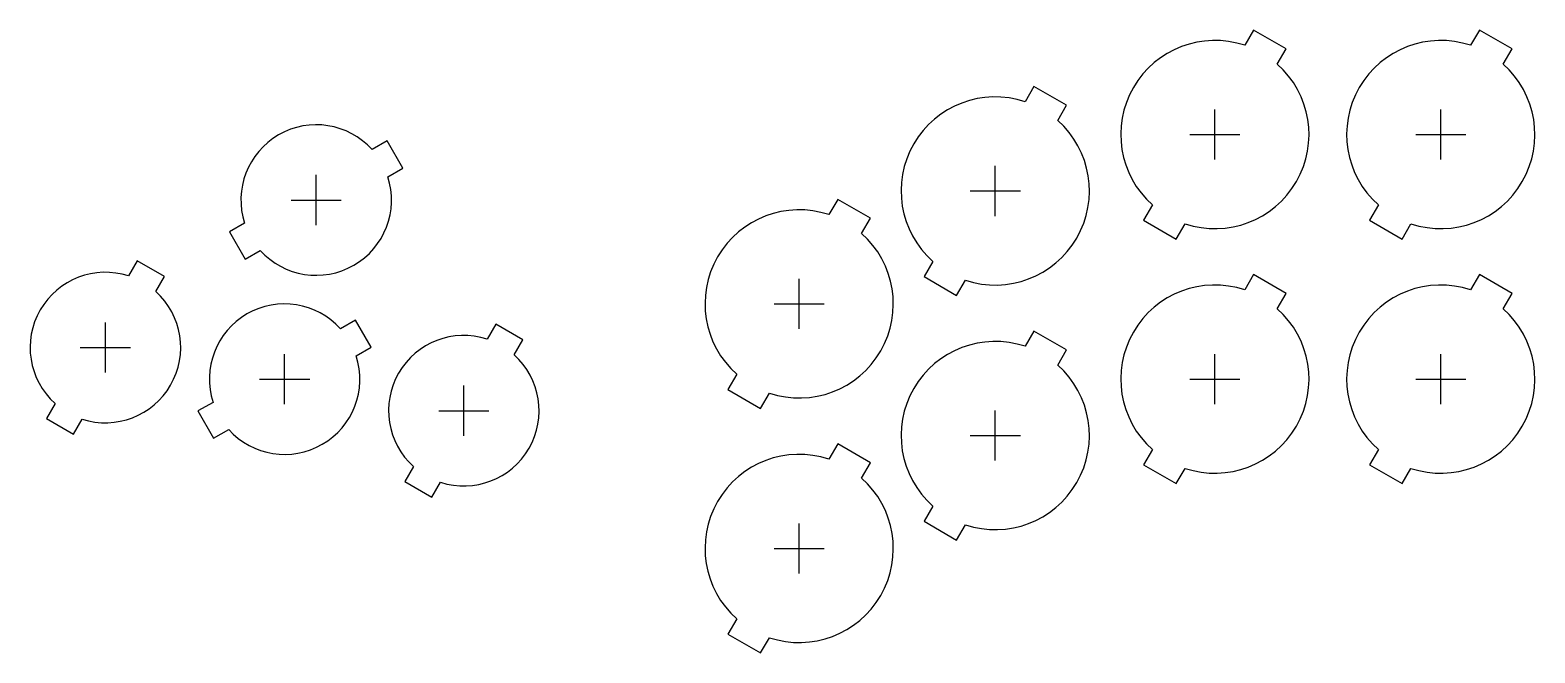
# Model space of a CAD drawing. Header units: millimetres. Extents: x -41 to 199, y -44 to 56.
import ezdxf

# ---------------------------------------------------------------- set-up
doc = ezdxf.new("R2010")
doc.units = ezdxf.units.MM
for name, color, linetype in [('BUTTONS_24', 1, 'Continuous'), ('BUTTONS_30', 5, 'Continuous'), ('REFERENCE', 8, 'Continuous')]:
    doc.layers.add(name, color=color, linetype=linetype)

msp = doc.modelspace()

# ---------------------------------------------------------------- linework, layer by layer
at = {"layer": 'BUTTONS_24'}
for points in [[(13.95, 36.59, 0.809427), (-6.38, 24.86), (-8.77, 23.47), (-6.27, 19.14), (-3.88, 20.53, 0.809427), (16.45, 32.26), (18.84, 33.64), (16.34, 37.97)], [(-24.86, 16.45, 0.809427), (-36.59, -3.88), (-37.97, -6.27), (-33.64, -8.77), (-32.26, -6.38, 0.809427), (-20.53, 13.95), (-19.14, 16.34), (-23.47, 18.84)], [(8.91, 8.03, 0.809427), (-11.41, -3.7), (-13.81, -5.08), (-11.31, -9.42), (-8.91, -8.03, 0.809427), (11.41, 3.7), (13.81, 5.08), (11.31, 9.42)], [(32.26, 6.38, 0.809427), (20.53, -13.95), (19.14, -16.34), (23.47, -18.84), (24.86, -16.45, 0.809427), (36.59, 3.88), (37.97, 6.27), (33.64, 8.77)]]:
    msp.add_lwpolyline(points, format="xyb", close=True, dxfattribs=at)
at = {"layer": 'BUTTONS_30'}
for points in [[(153, 53.23, 0.816497), (138.3, 27.77), (136.9, 25.34), (142.1, 22.34), (143.5, 24.77, 0.816497), (158.2, 50.23), (159.6, 52.66), (154.4, 55.66)], [(189, 53.23, 0.816497), (174.3, 27.77), (172.9, 25.34), (178.1, 22.34), (179.5, 24.77, 0.816497), (194.2, 50.23), (195.6, 52.66), (190.4, 55.66)], [(118, 44.23, 0.816497), (103.3, 18.77), (101.9, 16.34), (107.1, 13.34), (108.5, 15.77, 0.816497), (123.2, 41.23), (124.6, 43.66), (119.4, 46.66)], [(86.75, 26.23, 0.816497), (72.05, 0.77), (70.65, -1.66), (75.85, -4.66), (77.25, -2.23, 0.816497), (91.95, 23.23), (93.35, 25.66), (88.15, 28.66)], [(153, 14.23, 0.816497), (138.3, -11.23), (136.9, -13.66), (142.1, -16.66), (143.5, -14.23, 0.816497), (158.2, 11.23), (159.6, 13.66), (154.4, 16.66)], [(189, 14.23, 0.816497), (174.3, -11.23), (172.9, -13.66), (178.1, -16.66), (179.5, -14.23, 0.816497), (194.2, 11.23), (195.6, 13.66), (190.4, 16.66)], [(118, 5.23, 0.816497), (103.3, -20.23), (101.9, -22.66), (107.1, -25.66), (108.5, -23.23, 0.816497), (123.2, 2.23), (124.6, 4.66), (119.4, 7.66)], [(86.75, -12.77, 0.816497), (72.05, -38.23), (70.65, -40.66), (75.85, -43.66), (77.25, -41.23, 0.816497), (91.95, -15.77), (93.35, -13.34), (88.15, -10.34)]]:
    msp.add_lwpolyline(points, format="xyb", close=True, dxfattribs=at)
at = {"layer": 'REFERENCE'}
for p, q in [((148.25, 35), (148.25, 43)), ((184.25, 35), (184.25, 43)), ((144.25, 39), (152.25, 39)), ((180.25, 39), (188.25, 39)), ((113.25, 26), (113.25, 34)), ((5.04, 24.56), (5.04, 32.56)), ((109.25, 30), (117.25, 30)), ((1.04, 28.56), (9.04, 28.56)), ((82, 8), (82, 16)), ((78, 12), (86, 12)), ((-28.56, 1.04), (-28.56, 9.04)), ((-32.56, 5.04), (-24.56, 5.04)), ((0, -4), (0, 4)), ((148.25, -4), (148.25, 4)), ((184.25, -4), (184.25, 4)), ((-4, 0), (4, 0)), ((144.25, 0), (152.25, 0)), ((180.25, 0), (188.25, 0)), ((28.56, -9.04), (28.56, -1.04)), ((24.56, -5.04), (32.56, -5.04)), ((113.25, -13), (113.25, -5)), ((109.25, -9), (117.25, -9)), ((82, -31), (82, -23)), ((78, -27), (86, -27))]:
    msp.add_line(p, q, dxfattribs=at)

doc.saveas('drawing.dxf')
